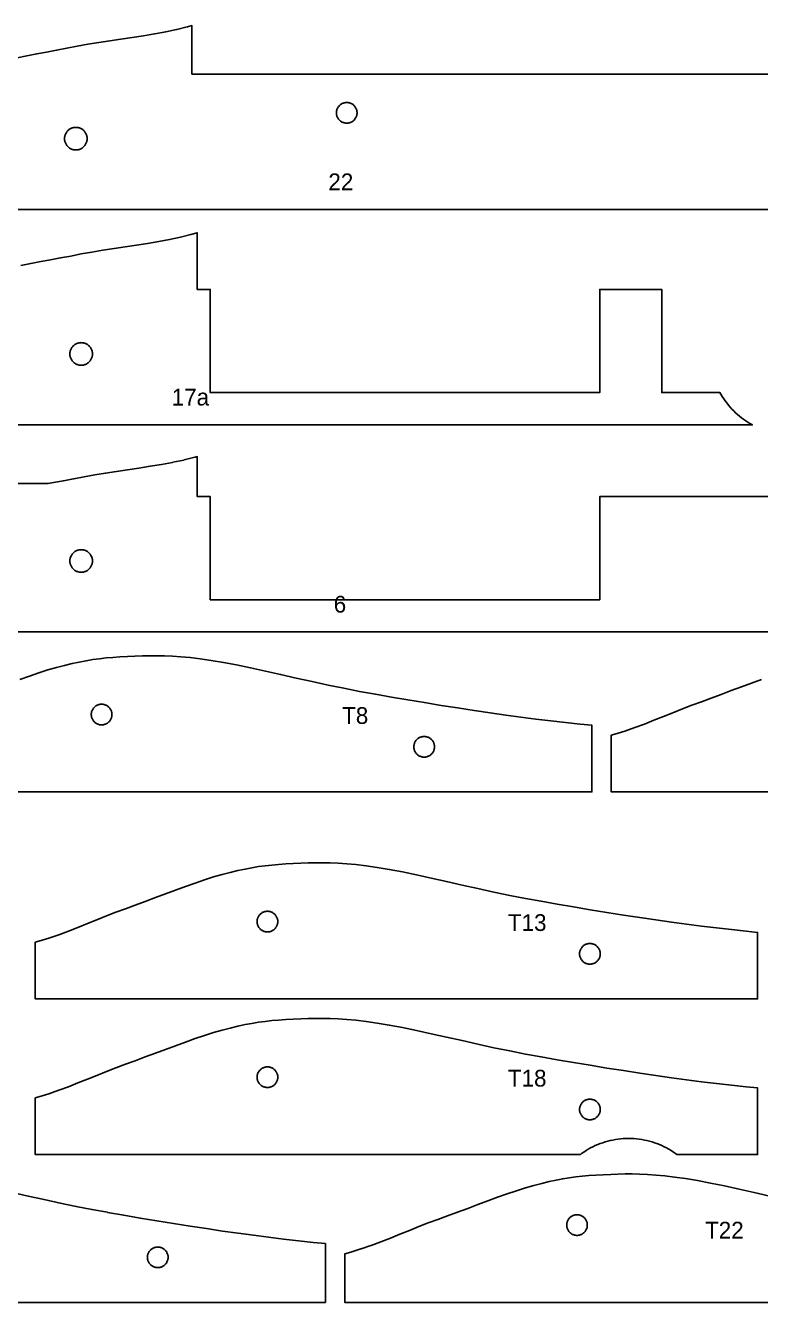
# Model space of a CAD drawing. Header units: metres. Extents: x 6 to 578, y 171 to 394.
# Drawn here: x 349.5 to 463.4, y 194.1 to 392.1 of the extents above; entities that cross this region are included whole.
import ezdxf

# ---------------------------------------------------------------- set-up
doc = ezdxf.new("R2010")
doc.units = ezdxf.units.M
doc.layers.add('CORTAR', color=1, linetype='Continuous')
doc.layers.add('GRABAR', color=5, linetype='Continuous')

msp = doc.modelspace()

# ---------------------------------------------------------------- linework, layer by layer
at = {"layer": 'CORTAR'}
for points in [[(348.19, 387.14), (349.72, 387.45), (351.24, 387.75), (352.77, 388.03), (354.31, 388.31), (354.32, 388.31), (355.89, 388.61), (355.89, 388.61), (355.9, 388.61), (357.52, 388.92), (359.17, 389.23), (360.86, 389.51), (362.57, 389.77), (364.3, 390.03), (366.04, 390.29), (366.05, 390.29), (367.78, 390.56), (367.79, 390.56), (369.51, 390.85), (369.53, 390.85), (371.23, 391.17), (371.26, 391.17), (372.92, 391.53), (372.96, 391.53), (374.58, 391.93), (374.63, 391.94), (375.3, 392.13), (375.3, 384.6), (487.3, 384.6)], [(504.3, 363.6), (321.3, 363.6)], [(348.77, 354.93), (350.32, 355.25), (351.85, 355.54), (353.38, 355.83), (354.93, 356.11), (356.51, 356.4), (358.13, 356.72), (359.8, 357.02), (361.5, 357.31), (363.22, 357.57), (364.95, 357.83), (366.69, 358.09), (368.42, 358.36), (370.14, 358.65), (371.84, 358.96), (373.51, 359.32), (375.13, 359.72), (376.13, 360), (376.13, 351.22), (378.13, 351.22), (378.13, 335.22), (438.53, 335.22), (438.53, 351.22), (448.13, 351.22), (448.13, 335.22), (457.16, 335.22), (457.3, 334.97), (457.51, 334.61), (457.74, 334.27), (457.97, 333.93), (458.21, 333.61), (458.47, 333.29), (458.73, 332.97), (459.01, 332.67), (459.29, 332.38), (459.58, 332.09), (459.89, 331.82), (460.2, 331.55), (460.52, 331.3), (460.85, 331.06), (461.18, 330.82), (461.53, 330.6), (461.88, 330.39), (462.19, 330.22), (322.13, 330.22)], [(342.13, 321.11), (353, 321.11), (353.83, 321.27), (355.38, 321.55), (355.38, 321.55), (356.96, 321.84), (356.98, 321.85), (358.59, 322.16), (360.23, 322.46), (361.89, 322.74), (361.89, 322.74), (363.59, 323), (365.32, 323.26), (367.06, 323.52), (367.07, 323.52), (368.81, 323.79), (368.84, 323.79), (370.56, 324.08), (370.6, 324.09), (372.3, 324.4), (372.36, 324.42), (374.02, 324.77), (374.1, 324.79), (375.73, 325.19), (375.81, 325.21), (376.13, 325.3), (376.13, 319.11), (378.13, 319.11), (378.13, 303.11), (438.53, 303.11), (438.53, 319.11), (488.13, 319.11)], [(505.13, 298.11), (322.13, 298.11)], [(348.59, 290.75), (350.09, 291.28), (351.55, 291.78), (352.96, 292.22), (354.3, 292.6), (355.55, 292.93), (356.72, 293.21), (357.83, 293.45), (358.89, 293.65), (359.92, 293.82), (360.95, 293.96), (361.98, 294.08), (363.03, 294.17), (364.14, 294.24), (365.3, 294.3), (366.47, 294.36), (367.61, 294.4), (368.74, 294.43), (369.87, 294.43), (371.05, 294.41), (372.28, 294.36), (373.6, 294.27), (375.03, 294.13), (376.58, 293.94), (378.3, 293.7), (380.18, 293.39), (382.23, 293), (384.4, 292.55), (386.68, 292.05), (389.05, 291.52), (391.47, 290.97), (393.94, 290.42), (396.41, 289.88), (398.87, 289.37), (401.3, 288.9), (403.74, 288.46), (406.23, 288.02), (408.78, 287.58), (411.35, 287.15), (413.92, 286.73), (416.49, 286.32), (419.03, 285.93), (421.52, 285.56), (423.95, 285.22), (426.3, 284.9), (428.61, 284.61), (430.93, 284.33), (433.24, 284.06), (435.51, 283.82), (437.3, 283.64), (437.3, 273.3), (407.7, 273.3), (407.7, 273.31), (387.7, 273.31), (387.3, 273.31), (327.3, 273.31)], [(502.3, 273.31), (442.3, 273.31), (442.3, 273.3), (440.3, 273.3), (440.3, 282.09), (440.88, 282.25), (442.43, 282.75), (443.95, 283.28), (443.95, 283.28), (445.44, 283.83), (446.92, 284.41), (448.39, 285), (449.86, 285.59), (451.33, 286.18), (452.81, 286.75), (454.3, 287.3), (455.82, 287.86), (457.36, 288.43), (458.92, 289.02), (460.49, 289.61), (462.05, 290.19), (463.59, 290.75)], [(511, 194.15), (399, 194.15), (399, 201.68), (399.91, 201.94), (399.95, 201.95), (401.49, 202.45), (401.49, 202.45), (401.52, 202.46), (403.04, 202.99), (403.07, 203), (404.56, 203.55), (404.58, 203.56), (406.06, 204.14), (406.07, 204.14), (407.54, 204.73), (407.54, 204.73), (409.01, 205.32), (410.47, 205.9), (411.94, 206.47), (413.41, 207.02), (414.93, 207.57), (414.94, 207.58), (416.48, 208.15), (416.49, 208.16), (418.05, 208.74), (419.61, 209.33), (421.17, 209.91), (422.69, 210.47), (424.19, 210.99), (425.63, 211.48), (427.01, 211.92), (428.32, 212.29), (429.54, 212.61), (430.69, 212.88), (431.77, 213.12), (432.8, 213.32), (433.8, 213.48), (434.8, 213.62), (435.8, 213.73), (436.83, 213.82), (437.91, 213.89), (439.06, 213.95), (440.22, 214), (441.35, 214.04), (442.46, 214.07), (443.57, 214.07), (444.71, 214.05), (445.92, 214), (447.2, 213.91), (448.6, 213.78), (450.13, 213.6), (451.82, 213.36), (453.67, 213.05), (455.69, 212.67), (457.85, 212.22), (460.12, 211.72), (462.49, 211.19), (464.91, 210.64)], [(347.49, 211.19), (349.91, 210.64), (349.91, 210.64), (352.38, 210.09), (352.38, 210.09), (354.86, 209.55), (354.87, 209.55), (357.33, 209.04), (357.35, 209.04), (359.77, 208.57), (359.79, 208.57), (362.22, 208.13), (362.23, 208.12), (364.73, 207.68), (364.73, 207.68), (367.28, 207.24), (367.28, 207.24), (369.85, 206.81), (369.85, 206.81), (372.43, 206.39), (372.44, 206.39), (375, 205.98), (375.01, 205.98), (377.55, 205.59), (377.56, 205.59), (380.05, 205.22), (380.06, 205.22), (382.48, 204.87), (382.49, 204.87), (384.84, 204.56), (384.85, 204.56), (387.16, 204.26), (387.17, 204.26), (389.49, 203.98), (389.49, 203.98), (391.8, 203.71), (391.81, 203.71), (394.09, 203.47), (394.1, 203.47), (396, 203.27), (396, 194.15), (366.4, 194.15), (366.4, 194.16), (346.4, 194.16)]]:
    msp.add_lwpolyline(points, dxfattribs=at)
for points in [[(400.87, 378.91), (400.84, 379.01), (400.81, 379.11), (400.78, 379.21), (400.73, 379.31), (400.68, 379.4), (400.63, 379.49), (400.57, 379.57), (400.5, 379.65), (400.43, 379.73), (400.35, 379.8), (400.27, 379.87), (400.19, 379.93), (400.1, 379.98), (400.01, 380.03), (399.91, 380.08), (399.81, 380.11), (399.71, 380.14), (399.61, 380.17), (399.51, 380.18), (399.4, 380.19), (399.3, 380.2), (399.19, 380.19), (399.09, 380.18), (398.99, 380.17), (398.88, 380.14), (398.78, 380.11), (398.69, 380.08), (398.59, 380.03), (398.5, 379.98), (398.41, 379.93), (398.32, 379.87), (398.24, 379.8), (398.17, 379.73), (398.1, 379.65), (398.03, 379.57), (397.97, 379.49), (397.91, 379.4), (397.86, 379.31), (397.82, 379.21), (397.78, 379.11), (397.75, 379.01), (397.73, 378.91), (397.71, 378.81), (397.7, 378.7), (397.7, 378.6), (397.7, 378.49), (397.71, 378.39), (397.73, 378.29), (397.75, 378.18), (397.78, 378.08), (397.82, 377.99), (397.86, 377.89), (397.91, 377.8), (397.97, 377.71), (398.03, 377.62), (398.1, 377.54), (398.17, 377.47), (398.24, 377.4), (398.32, 377.33), (398.41, 377.27), (398.5, 377.21), (398.59, 377.16), (398.69, 377.12), (398.78, 377.08), (398.88, 377.05), (398.99, 377.03), (399.09, 377.01), (399.19, 377), (399.3, 377), (399.4, 377), (399.51, 377.01), (399.61, 377.03), (399.71, 377.05), (399.81, 377.08), (399.91, 377.12), (400.01, 377.16), (400.1, 377.21), (400.19, 377.27), (400.27, 377.33), (400.35, 377.4), (400.43, 377.47), (400.5, 377.54), (400.57, 377.62), (400.63, 377.71), (400.68, 377.8), (400.73, 377.89), (400.78, 377.99), (400.81, 378.08), (400.84, 378.18), (400.87, 378.29), (400.88, 378.39), (400.9, 378.49), (400.9, 378.6), (400.9, 378.7), (400.88, 378.81), (400.87, 378.91)], [(358.87, 375.37), (358.81, 375.47), (358.75, 375.57), (358.69, 375.66), (358.61, 375.75), (358.54, 375.84), (358.45, 375.91), (358.36, 375.99), (358.27, 376.05), (358.17, 376.11), (358.07, 376.17), (357.97, 376.21), (357.86, 376.26), (357.75, 376.29), (357.64, 376.31), (357.53, 376.33), (357.41, 376.34), (357.3, 376.35), (357.18, 376.34), (357.07, 376.33), (356.96, 376.31), (356.85, 376.29), (356.74, 376.26), (356.63, 376.21), (356.52, 376.17), (356.42, 376.11), (356.33, 376.05), (356.23, 375.99), (356.14, 375.91), (356.06, 375.84), (355.98, 375.75), (355.91, 375.66), (355.84, 375.57), (355.78, 375.47), (355.73, 375.37), (355.68, 375.27), (355.64, 375.16), (355.61, 375.05), (355.58, 374.94), (355.56, 374.83), (355.55, 374.71), (355.55, 374.6), (355.55, 374.48), (355.56, 374.37), (355.58, 374.26), (355.61, 374.15), (355.64, 374.04), (355.68, 373.93), (355.73, 373.82), (355.78, 373.72), (355.84, 373.63), (355.91, 373.53), (355.98, 373.44), (356.06, 373.36), (356.14, 373.28), (356.23, 373.21), (356.33, 373.14), (356.42, 373.08), (356.52, 373.03), (356.63, 372.98), (356.74, 372.94), (356.85, 372.91), (356.96, 372.88), (357.07, 372.86), (357.18, 372.85), (357.3, 372.85), (357.41, 372.85), (357.53, 372.86), (357.64, 372.88), (357.75, 372.91), (357.86, 372.94), (357.97, 372.98), (358.07, 373.03), (358.17, 373.08), (358.27, 373.14), (358.36, 373.21), (358.45, 373.28), (358.54, 373.36), (358.61, 373.44), (358.69, 373.53), (358.75, 373.63), (358.81, 373.72), (358.87, 373.82), (358.92, 373.93), (358.96, 374.04), (358.99, 374.15), (359.01, 374.26), (359.03, 374.37), (359.04, 374.48), (359.05, 374.6), (359.04, 374.71), (359.03, 374.83), (359.01, 374.94), (358.99, 375.05), (358.96, 375.16), (358.92, 375.27), (358.87, 375.37)], [(359.64, 342.09), (359.58, 342.19), (359.52, 342.28), (359.44, 342.37), (359.37, 342.45), (359.28, 342.53), (359.19, 342.6), (359.1, 342.67), (359, 342.73), (358.9, 342.79), (358.8, 342.83), (358.69, 342.87), (358.58, 342.91), (358.47, 342.93), (358.36, 342.95), (358.24, 342.96), (358.13, 342.97), (358.01, 342.96), (357.9, 342.95), (357.79, 342.93), (357.68, 342.91), (357.57, 342.87), (357.46, 342.83), (357.35, 342.79), (357.25, 342.73), (357.16, 342.67), (357.06, 342.6), (356.97, 342.53), (356.89, 342.45), (356.81, 342.37), (356.74, 342.28), (356.67, 342.19), (356.61, 342.09), (356.56, 341.99), (356.51, 341.89), (356.47, 341.78), (356.44, 341.67), (356.41, 341.56), (356.39, 341.44), (356.38, 341.33), (356.38, 341.22), (356.38, 341.1), (356.39, 340.99), (356.41, 340.87), (356.44, 340.76), (356.47, 340.65), (356.51, 340.55), (356.56, 340.44), (356.61, 340.34), (356.67, 340.24), (356.74, 340.15), (356.81, 340.06), (356.89, 339.98), (356.97, 339.9), (357.06, 339.83), (357.16, 339.76), (357.25, 339.7), (357.35, 339.65), (357.46, 339.6), (357.57, 339.56), (357.68, 339.53), (357.79, 339.5), (357.9, 339.48), (358.01, 339.47), (358.13, 339.47), (358.24, 339.47), (358.36, 339.48), (358.47, 339.5), (358.58, 339.53), (358.69, 339.56), (358.8, 339.6), (358.9, 339.65), (359, 339.7), (359.1, 339.76), (359.19, 339.83), (359.28, 339.9), (359.37, 339.98), (359.44, 340.06), (359.52, 340.15), (359.58, 340.24), (359.64, 340.34), (359.7, 340.44), (359.75, 340.55), (359.79, 340.65), (359.82, 340.76), (359.85, 340.87), (359.86, 340.99), (359.87, 341.1), (359.88, 341.22), (359.87, 341.33), (359.86, 341.44), (359.85, 341.56), (359.82, 341.67), (359.79, 341.78), (359.75, 341.89), (359.7, 341.99), (359.64, 342.09)], [(359.7, 309.89), (359.64, 309.99), (359.58, 310.09), (359.52, 310.18), (359.44, 310.27), (359.37, 310.35), (359.28, 310.43), (359.19, 310.5), (359.1, 310.57), (359, 310.63), (358.9, 310.68), (358.8, 310.73), (358.69, 310.77), (358.58, 310.8), (358.47, 310.83), (358.36, 310.85), (358.24, 310.86), (358.13, 310.86), (358.01, 310.86), (357.9, 310.85), (357.79, 310.83), (357.68, 310.8), (357.57, 310.77), (357.46, 310.73), (357.35, 310.68), (357.25, 310.63), (357.16, 310.57), (357.06, 310.5), (356.97, 310.43), (356.89, 310.35), (356.81, 310.27), (356.74, 310.18), (356.67, 310.09), (356.61, 309.99), (356.56, 309.89), (356.51, 309.78), (356.47, 309.68), (356.44, 309.57), (356.41, 309.46), (356.39, 309.34), (356.38, 309.23), (356.38, 309.11), (356.38, 309), (356.39, 308.89), (356.41, 308.77), (356.44, 308.66), (356.47, 308.55), (356.51, 308.44), (356.56, 308.34), (356.61, 308.24), (356.67, 308.14), (356.74, 308.05), (356.81, 307.96), (356.89, 307.88), (356.97, 307.8), (357.06, 307.73), (357.16, 307.66), (357.25, 307.6), (357.35, 307.54), (357.46, 307.5), (357.57, 307.46), (357.68, 307.42), (357.79, 307.4), (357.9, 307.38), (358.01, 307.37), (358.13, 307.36), (358.24, 307.37), (358.36, 307.38), (358.47, 307.4), (358.58, 307.42), (358.69, 307.46), (358.8, 307.5), (358.9, 307.54), (359, 307.6), (359.1, 307.66), (359.19, 307.73), (359.28, 307.8), (359.37, 307.88), (359.44, 307.96), (359.52, 308.05), (359.58, 308.14), (359.64, 308.24), (359.7, 308.34), (359.75, 308.44), (359.79, 308.55), (359.82, 308.66), (359.85, 308.77), (359.86, 308.89), (359.87, 309), (359.88, 309.11), (359.87, 309.23), (359.86, 309.34), (359.85, 309.46), (359.82, 309.57), (359.79, 309.68), (359.75, 309.78), (359.7, 309.89)], [(362.88, 285.51), (362.87, 285.62), (362.84, 285.72), (362.81, 285.82), (362.78, 285.92), (362.73, 286.01), (362.68, 286.1), (362.63, 286.19), (362.57, 286.28), (362.5, 286.36), (362.43, 286.44), (362.35, 286.51), (362.27, 286.57), (362.19, 286.63), (362.1, 286.69), (362.01, 286.74), (361.91, 286.78), (361.81, 286.82), (361.71, 286.85), (361.61, 286.87), (361.51, 286.89), (361.4, 286.9), (361.3, 286.9), (361.19, 286.9), (361.09, 286.89), (360.99, 286.87), (360.88, 286.85), (360.78, 286.82), (360.69, 286.78), (360.59, 286.74), (360.5, 286.69), (360.41, 286.63), (360.32, 286.57), (360.24, 286.51), (360.17, 286.44), (360.1, 286.36), (360.03, 286.28), (359.97, 286.19), (359.91, 286.1), (359.86, 286.01), (359.82, 285.92), (359.78, 285.82), (359.75, 285.72), (359.73, 285.62), (359.71, 285.51), (359.7, 285.41), (359.7, 285.3), (359.7, 285.2), (359.71, 285.1), (359.73, 284.99), (359.75, 284.89), (359.78, 284.79), (359.82, 284.69), (359.86, 284.6), (359.91, 284.5), (359.97, 284.42), (360.03, 284.33), (360.1, 284.25), (360.17, 284.17), (360.24, 284.1), (360.32, 284.03), (360.41, 283.97), (360.5, 283.92), (360.59, 283.87), (360.69, 283.83), (360.78, 283.79), (360.88, 283.76), (360.99, 283.73), (361.09, 283.72), (361.19, 283.71), (361.3, 283.7), (361.4, 283.71), (361.51, 283.72), (361.61, 283.73), (361.71, 283.76), (361.81, 283.79), (361.91, 283.83), (362.01, 283.87), (362.1, 283.92), (362.19, 283.97), (362.27, 284.03), (362.35, 284.1), (362.43, 284.17), (362.5, 284.25), (362.57, 284.33), (362.63, 284.42), (362.68, 284.5), (362.73, 284.6), (362.78, 284.69), (362.81, 284.79), (362.84, 284.89), (362.87, 284.99), (362.88, 285.1), (362.9, 285.2), (362.9, 285.3), (362.9, 285.41), (362.88, 285.51)], [(412.9, 280.41), (412.88, 280.51), (412.87, 280.62), (412.84, 280.72), (412.81, 280.82), (412.78, 280.92), (412.73, 281.01), (412.68, 281.1), (412.63, 281.19), (412.57, 281.28), (412.5, 281.36), (412.43, 281.44), (412.35, 281.51), (412.27, 281.57), (412.19, 281.63), (412.1, 281.69), (412.01, 281.74), (411.91, 281.78), (411.81, 281.82), (411.71, 281.85), (411.61, 281.87), (411.51, 281.89), (411.4, 281.9), (411.3, 281.9), (411.19, 281.9), (411.09, 281.89), (410.99, 281.87), (410.88, 281.85), (410.78, 281.82), (410.69, 281.78), (410.59, 281.74), (410.5, 281.69), (410.41, 281.63), (410.32, 281.57), (410.24, 281.51), (410.17, 281.44), (410.1, 281.36), (410.03, 281.28), (409.97, 281.19), (409.91, 281.1), (409.86, 281.01), (409.82, 280.92), (409.78, 280.82), (409.75, 280.72), (409.73, 280.62), (409.71, 280.51), (409.7, 280.41), (409.7, 280.3), (409.7, 280.2), (409.71, 280.1), (409.73, 279.99), (409.75, 279.89), (409.78, 279.79), (409.82, 279.69), (409.86, 279.6), (409.91, 279.5), (409.97, 279.42), (410.03, 279.33), (410.1, 279.25), (410.17, 279.17), (410.24, 279.1), (410.32, 279.03), (410.41, 278.97), (410.5, 278.92), (410.59, 278.87), (410.69, 278.83), (410.78, 278.79), (410.88, 278.76), (410.99, 278.73), (411.09, 278.72), (411.19, 278.71), (411.3, 278.7), (411.4, 278.71), (411.51, 278.72), (411.61, 278.73), (411.71, 278.76), (411.81, 278.79), (411.91, 278.83), (412.01, 278.87), (412.1, 278.92), (412.19, 278.97), (412.27, 279.03), (412.35, 279.1), (412.43, 279.17), (412.5, 279.25), (412.57, 279.33), (412.63, 279.42), (412.68, 279.5), (412.73, 279.6), (412.78, 279.69), (412.81, 279.79), (412.84, 279.89), (412.87, 279.99), (412.88, 280.1), (412.9, 280.2), (412.9, 280.3), (412.9, 280.41)], [(354.65, 251.17), (356.14, 251.73), (357.62, 252.31), (359.1, 252.9), (360.56, 253.49), (362.03, 254.07), (363.51, 254.65), (365, 255.2), (366.52, 255.76), (368.06, 256.33), (369.63, 256.92), (371.19, 257.51), (372.75, 258.09), (374.29, 258.65), (375.79, 259.18), (377.26, 259.68), (378.66, 260.12), (380, 260.5), (381.25, 260.83), (382.42, 261.11), (383.53, 261.35), (384.59, 261.55), (385.62, 261.72), (386.65, 261.86), (387.68, 261.97), (388.74, 262.07), (389.84, 262.14), (391, 262.2), (392.17, 262.25), (393.31, 262.3), (394.44, 262.32), (395.58, 262.33), (396.75, 262.31), (397.98, 262.25), (399.3, 262.16), (400.73, 262.03), (402.29, 261.84), (404, 261.6), (405.89, 261.29), (407.93, 260.9), (410.1, 260.45), (412.38, 259.95), (414.75, 259.41), (417.18, 258.87), (419.64, 258.32), (422.11, 257.78), (424.57, 257.27), (427, 256.8), (429.44, 256.36), (431.94, 255.92), (434.48, 255.48), (437.05, 255.05), (439.62, 254.63), (442.19, 254.22), (444.73, 253.83), (447.22, 253.46), (449.65, 253.12), (452, 252.8), (454.31, 252.51), (456.63, 252.23), (458.94, 251.96), (461.22, 251.71), (463, 251.53), (463, 241.21), (433.4, 241.21), (433, 241.21), (413.4, 241.21), (413, 241.21), (353, 241.21), (353, 241.2), (351, 241.2), (351, 249.99), (351.58, 250.15), (353.13, 250.65), (354.65, 251.17)], [(388.59, 253.41), (388.57, 253.51), (388.55, 253.62), (388.52, 253.72), (388.48, 253.81), (388.43, 253.91), (388.39, 254), (388.33, 254.09), (388.27, 254.18), (388.2, 254.26), (388.13, 254.33), (388.05, 254.41), (387.97, 254.47), (387.89, 254.53), (387.8, 254.59), (387.71, 254.64), (387.61, 254.68), (387.51, 254.72), (387.41, 254.75), (387.31, 254.77), (387.21, 254.79), (387.1, 254.8), (387, 254.8), (386.9, 254.8), (386.79, 254.79), (386.69, 254.77), (386.59, 254.75), (386.49, 254.72), (386.39, 254.68), (386.29, 254.64), (386.2, 254.59), (386.11, 254.53), (386.03, 254.47), (385.95, 254.41), (385.87, 254.33), (385.8, 254.26), (385.73, 254.18), (385.67, 254.09), (385.61, 254), (385.57, 253.91), (385.52, 253.81), (385.48, 253.72), (385.45, 253.62), (385.43, 253.51), (385.41, 253.41), (385.4, 253.31), (385.4, 253.2), (385.4, 253.1), (385.41, 252.99), (385.43, 252.89), (385.45, 252.79), (385.48, 252.69), (385.52, 252.59), (385.57, 252.49), (385.61, 252.4), (385.67, 252.31), (385.73, 252.23), (385.8, 252.15), (385.87, 252.07), (385.95, 252), (386.03, 251.93), (386.11, 251.87), (386.2, 251.82), (386.29, 251.77), (386.39, 251.72), (386.49, 251.69), (386.59, 251.66), (386.69, 251.63), (386.79, 251.62), (386.9, 251.61), (387, 251.6), (387.1, 251.61), (387.21, 251.62), (387.31, 251.63), (387.41, 251.66), (387.51, 251.69), (387.61, 251.72), (387.71, 251.77), (387.8, 251.82), (387.89, 251.87), (387.97, 251.93), (388.05, 252), (388.13, 252.07), (388.2, 252.15), (388.27, 252.23), (388.33, 252.31), (388.39, 252.4), (388.43, 252.49), (388.48, 252.59), (388.52, 252.69), (388.55, 252.79), (388.57, 252.89), (388.59, 252.99), (388.6, 253.1), (388.6, 253.2), (388.6, 253.31), (388.59, 253.41)], [(438.6, 248.31), (438.59, 248.41), (438.57, 248.51), (438.55, 248.62), (438.52, 248.72), (438.48, 248.81), (438.43, 248.91), (438.39, 249), (438.33, 249.09), (438.27, 249.18), (438.2, 249.26), (438.13, 249.33), (438.05, 249.41), (437.97, 249.47), (437.89, 249.53), (437.8, 249.59), (437.71, 249.64), (437.61, 249.68), (437.51, 249.72), (437.41, 249.75), (437.31, 249.77), (437.21, 249.79), (437.1, 249.8), (437, 249.8), (436.9, 249.8), (436.79, 249.79), (436.69, 249.77), (436.59, 249.75), (436.49, 249.72), (436.39, 249.68), (436.29, 249.64), (436.2, 249.59), (436.11, 249.53), (436.03, 249.47), (435.95, 249.41), (435.87, 249.33), (435.8, 249.26), (435.73, 249.18), (435.67, 249.09), (435.61, 249), (435.57, 248.91), (435.52, 248.81), (435.48, 248.72), (435.45, 248.62), (435.43, 248.51), (435.41, 248.41), (435.4, 248.31), (435.4, 248.2), (435.4, 248.1), (435.41, 247.99), (435.43, 247.89), (435.45, 247.79), (435.48, 247.69), (435.52, 247.59), (435.57, 247.49), (435.61, 247.4), (435.67, 247.31), (435.73, 247.23), (435.8, 247.15), (435.87, 247.07), (435.95, 247), (436.03, 246.93), (436.11, 246.87), (436.2, 246.82), (436.29, 246.77), (436.39, 246.72), (436.49, 246.69), (436.59, 246.66), (436.69, 246.63), (436.79, 246.62), (436.9, 246.61), (437, 246.6), (437.1, 246.61), (437.21, 246.62), (437.31, 246.63), (437.41, 246.66), (437.51, 246.69), (437.61, 246.72), (437.71, 246.77), (437.8, 246.82), (437.89, 246.87), (437.97, 246.93), (438.05, 247), (438.13, 247.07), (438.2, 247.15), (438.27, 247.23), (438.33, 247.31), (438.39, 247.4), (438.43, 247.49), (438.48, 247.59), (438.52, 247.69), (438.55, 247.79), (438.57, 247.89), (438.59, 247.99), (438.6, 248.1), (438.6, 248.2), (438.6, 248.31)], [(354.65, 227.05), (356.14, 227.6), (357.62, 228.18), (359.1, 228.77), (360.56, 229.36), (362.03, 229.95), (363.51, 230.52), (365, 231.07), (366.52, 231.63), (368.06, 232.21), (369.63, 232.79), (371.19, 233.38), (372.75, 233.96), (374.29, 234.52), (375.79, 235.06), (377.26, 235.55), (378.66, 235.99), (380, 236.37), (381.25, 236.7), (382.42, 236.98), (383.53, 237.22), (384.59, 237.42), (385.62, 237.59), (386.65, 237.73), (387.68, 237.85), (388.74, 237.94), (389.84, 238.01), (391, 238.07), (392.17, 238.13), (393.31, 238.17), (394.44, 238.2), (395.58, 238.2), (396.75, 238.18), (397.98, 238.13), (399.3, 238.04), (400.73, 237.9), (402.29, 237.72), (404, 237.47), (405.89, 237.16), (407.93, 236.77), (410.1, 236.32), (412.38, 235.82), (414.75, 235.29), (417.18, 234.74), (419.64, 234.19), (422.11, 233.65), (424.57, 233.14), (427, 232.67), (429.44, 232.23), (431.94, 231.79), (434.48, 231.35), (437.05, 230.92), (439.62, 230.5), (442.19, 230.09), (444.73, 229.7), (447.22, 229.33), (449.65, 228.99), (452, 228.67), (454.31, 228.38), (456.63, 228.1), (458.94, 227.83), (461.22, 227.59), (463, 227.41), (463, 217.07), (450.5, 217.07), (450.28, 217.24), (449.94, 217.47), (449.6, 217.69), (449.25, 217.9), (448.89, 218.1), (448.53, 218.29), (448.16, 218.46), (447.78, 218.62), (447.4, 218.77), (447.02, 218.91), (446.63, 219.04), (446.24, 219.15), (445.84, 219.25), (445.44, 219.33), (445.04, 219.41), (444.63, 219.47), (444.23, 219.51), (443.82, 219.55), (443.41, 219.57), (443, 219.57), (442.59, 219.57), (442.18, 219.55), (441.77, 219.51), (441.37, 219.47), (440.96, 219.41), (440.56, 219.33), (440.16, 219.25), (439.76, 219.15), (439.37, 219.04), (438.98, 218.91), (438.6, 218.77), (438.22, 218.62), (437.84, 218.46), (437.47, 218.29), (437.11, 218.1), (436.75, 217.9), (436.4, 217.69), (436.06, 217.47), (435.72, 217.24), (435.52, 217.08), (423, 217.08), (423, 217.07), (413.4, 217.07), (413.4, 217.08), (353, 217.08), (353, 217.07), (351, 217.07), (351, 225.86), (351.58, 226.02), (353.13, 226.52), (354.65, 227.05)], [(388.59, 229.28), (388.57, 229.39), (388.55, 229.49), (388.52, 229.59), (388.48, 229.69), (388.43, 229.78), (388.39, 229.87), (388.33, 229.96), (388.27, 230.05), (388.2, 230.13), (388.13, 230.21), (388.05, 230.28), (387.97, 230.34), (387.89, 230.41), (387.8, 230.46), (387.71, 230.51), (387.61, 230.55), (387.51, 230.59), (387.41, 230.62), (387.31, 230.64), (387.21, 230.66), (387.1, 230.67), (387, 230.67), (386.9, 230.67), (386.79, 230.66), (386.69, 230.64), (386.59, 230.62), (386.49, 230.59), (386.39, 230.55), (386.29, 230.51), (386.2, 230.46), (386.11, 230.41), (386.03, 230.34), (385.95, 230.28), (385.87, 230.21), (385.8, 230.13), (385.73, 230.05), (385.67, 229.96), (385.61, 229.87), (385.57, 229.78), (385.52, 229.69), (385.48, 229.59), (385.45, 229.49), (385.43, 229.39), (385.41, 229.28), (385.4, 229.18), (385.4, 229.07), (385.4, 228.97), (385.41, 228.87), (385.43, 228.76), (385.45, 228.66), (385.48, 228.56), (385.52, 228.46), (385.57, 228.37), (385.61, 228.27), (385.67, 228.19), (385.73, 228.1), (385.8, 228.02), (385.87, 227.94), (385.95, 227.87), (386.03, 227.81), (386.11, 227.74), (386.2, 227.69), (386.29, 227.64), (386.39, 227.6), (386.49, 227.56), (386.59, 227.53), (386.69, 227.51), (386.79, 227.49), (386.9, 227.48), (387, 227.47), (387.1, 227.48), (387.21, 227.49), (387.31, 227.51), (387.41, 227.53), (387.51, 227.56), (387.61, 227.6), (387.71, 227.64), (387.8, 227.69), (387.89, 227.74), (387.97, 227.81), (388.05, 227.87), (388.13, 227.94), (388.2, 228.02), (388.27, 228.1), (388.33, 228.19), (388.39, 228.27), (388.43, 228.37), (388.48, 228.46), (388.52, 228.56), (388.55, 228.66), (388.57, 228.76), (388.59, 228.87), (388.6, 228.97), (388.6, 229.07), (388.6, 229.18), (388.59, 229.28)], [(438.6, 224.18), (438.59, 224.28), (438.57, 224.39), (438.55, 224.49), (438.52, 224.59), (438.48, 224.69), (438.43, 224.78), (438.39, 224.87), (438.33, 224.96), (438.27, 225.05), (438.2, 225.13), (438.13, 225.21), (438.05, 225.28), (437.97, 225.34), (437.89, 225.41), (437.8, 225.46), (437.71, 225.51), (437.61, 225.55), (437.51, 225.59), (437.41, 225.62), (437.31, 225.64), (437.21, 225.66), (437.1, 225.67), (437, 225.67), (436.9, 225.67), (436.79, 225.66), (436.69, 225.64), (436.59, 225.62), (436.49, 225.59), (436.39, 225.55), (436.29, 225.51), (436.2, 225.46), (436.11, 225.41), (436.03, 225.34), (435.95, 225.28), (435.87, 225.21), (435.8, 225.13), (435.73, 225.05), (435.67, 224.96), (435.61, 224.87), (435.57, 224.78), (435.52, 224.69), (435.48, 224.59), (435.45, 224.49), (435.43, 224.39), (435.41, 224.28), (435.4, 224.18), (435.4, 224.07), (435.4, 223.97), (435.41, 223.87), (435.43, 223.76), (435.45, 223.66), (435.48, 223.56), (435.52, 223.46), (435.57, 223.37), (435.61, 223.27), (435.67, 223.19), (435.73, 223.1), (435.8, 223.02), (435.87, 222.94), (435.95, 222.87), (436.03, 222.81), (436.11, 222.74), (436.2, 222.69), (436.29, 222.64), (436.39, 222.6), (436.49, 222.56), (436.59, 222.53), (436.69, 222.51), (436.79, 222.49), (436.9, 222.48), (437, 222.47), (437.1, 222.48), (437.21, 222.49), (437.31, 222.51), (437.41, 222.53), (437.51, 222.56), (437.61, 222.6), (437.71, 222.64), (437.8, 222.69), (437.89, 222.74), (437.97, 222.81), (438.05, 222.87), (438.13, 222.94), (438.2, 223.02), (438.27, 223.1), (438.33, 223.19), (438.39, 223.27), (438.43, 223.37), (438.48, 223.46), (438.52, 223.56), (438.55, 223.66), (438.57, 223.76), (438.59, 223.87), (438.6, 223.97), (438.6, 224.07), (438.6, 224.18)], [(436.59, 206.36), (436.57, 206.46), (436.55, 206.56), (436.52, 206.66), (436.48, 206.76), (436.43, 206.86), (436.39, 206.95), (436.33, 207.04), (436.27, 207.12), (436.2, 207.2), (436.13, 207.28), (436.05, 207.35), (435.97, 207.42), (435.89, 207.48), (435.8, 207.53), (435.71, 207.58), (435.61, 207.63), (435.51, 207.66), (435.41, 207.69), (435.31, 207.72), (435.21, 207.73), (435.1, 207.74), (435, 207.75), (434.9, 207.74), (434.79, 207.73), (434.69, 207.72), (434.59, 207.69), (434.49, 207.66), (434.39, 207.63), (434.29, 207.58), (434.2, 207.53), (434.11, 207.48), (434.03, 207.42), (433.95, 207.35), (433.87, 207.28), (433.8, 207.2), (433.73, 207.12), (433.67, 207.04), (433.61, 206.95), (433.57, 206.86), (433.52, 206.76), (433.48, 206.66), (433.45, 206.56), (433.43, 206.46), (433.41, 206.36), (433.4, 206.25), (433.4, 206.15), (433.4, 206.04), (433.41, 205.94), (433.43, 205.84), (433.45, 205.73), (433.48, 205.63), (433.52, 205.54), (433.57, 205.44), (433.61, 205.35), (433.67, 205.26), (433.73, 205.17), (433.8, 205.09), (433.87, 205.02), (433.95, 204.94), (434.03, 204.88), (434.11, 204.82), (434.2, 204.76), (434.29, 204.71), (434.39, 204.67), (434.49, 204.63), (434.59, 204.6), (434.69, 204.58), (434.79, 204.56), (434.9, 204.55), (435, 204.55), (435.1, 204.55), (435.21, 204.56), (435.31, 204.58), (435.41, 204.6), (435.51, 204.63), (435.61, 204.67), (435.71, 204.71), (435.8, 204.76), (435.89, 204.82), (435.97, 204.88), (436.05, 204.94), (436.13, 205.02), (436.2, 205.09), (436.27, 205.17), (436.33, 205.26), (436.39, 205.35), (436.43, 205.44), (436.48, 205.54), (436.52, 205.63), (436.55, 205.73), (436.57, 205.84), (436.59, 205.94), (436.6, 206.04), (436.6, 206.15), (436.6, 206.25), (436.59, 206.36)], [(371.6, 201.25), (371.59, 201.36), (371.57, 201.46), (371.55, 201.56), (371.52, 201.66), (371.48, 201.76), (371.43, 201.86), (371.39, 201.95), (371.33, 202.04), (371.27, 202.12), (371.2, 202.2), (371.13, 202.28), (371.05, 202.35), (370.97, 202.42), (370.89, 202.48), (370.8, 202.53), (370.71, 202.58), (370.61, 202.63), (370.51, 202.66), (370.41, 202.69), (370.31, 202.72), (370.21, 202.73), (370.1, 202.74), (370, 202.75), (369.9, 202.74), (369.79, 202.73), (369.69, 202.72), (369.59, 202.69), (369.49, 202.66), (369.39, 202.63), (369.29, 202.58), (369.2, 202.53), (369.11, 202.48), (369.03, 202.42), (368.95, 202.35), (368.87, 202.28), (368.8, 202.2), (368.73, 202.12), (368.67, 202.04), (368.61, 201.95), (368.57, 201.86), (368.52, 201.76), (368.48, 201.66), (368.45, 201.56), (368.43, 201.46), (368.41, 201.36), (368.4, 201.25), (368.4, 201.15), (368.4, 201.04), (368.41, 200.94), (368.43, 200.84), (368.45, 200.73), (368.48, 200.63), (368.52, 200.54), (368.57, 200.44), (368.61, 200.35), (368.67, 200.26), (368.73, 200.17), (368.8, 200.09), (368.87, 200.02), (368.95, 199.94), (369.03, 199.88), (369.11, 199.82), (369.2, 199.76), (369.29, 199.71), (369.39, 199.67), (369.49, 199.63), (369.59, 199.6), (369.69, 199.58), (369.79, 199.56), (369.9, 199.55), (370, 199.55), (370.1, 199.55), (370.21, 199.56), (370.31, 199.58), (370.41, 199.6), (370.51, 199.63), (370.61, 199.67), (370.71, 199.71), (370.8, 199.76), (370.89, 199.82), (370.97, 199.88), (371.05, 199.94), (371.13, 200.02), (371.2, 200.09), (371.27, 200.17), (371.33, 200.26), (371.39, 200.35), (371.43, 200.44), (371.48, 200.54), (371.52, 200.63), (371.55, 200.73), (371.57, 200.84), (371.59, 200.94), (371.6, 201.04), (371.6, 201.15), (371.6, 201.25)]]:
    msp.add_lwpolyline(points, close=True, dxfattribs=at)

# ---------------------------------------------------------------- texts
at = {"layer": 'GRABAR'}
for s, p in [('22', (396.45, 366.6)), ('17a', (372.16, 333.22)), ('6', (397.28, 301.11)), ('T8', (398.58, 283.85)), ('T13', (424.28, 251.75)), ('T18', (424.28, 227.62)), ('T22', (454.85, 204.06))]:
    msp.add_text(s, height=2.6, dxfattribs=at).set_placement(p)

doc.saveas('drawing.dxf')
